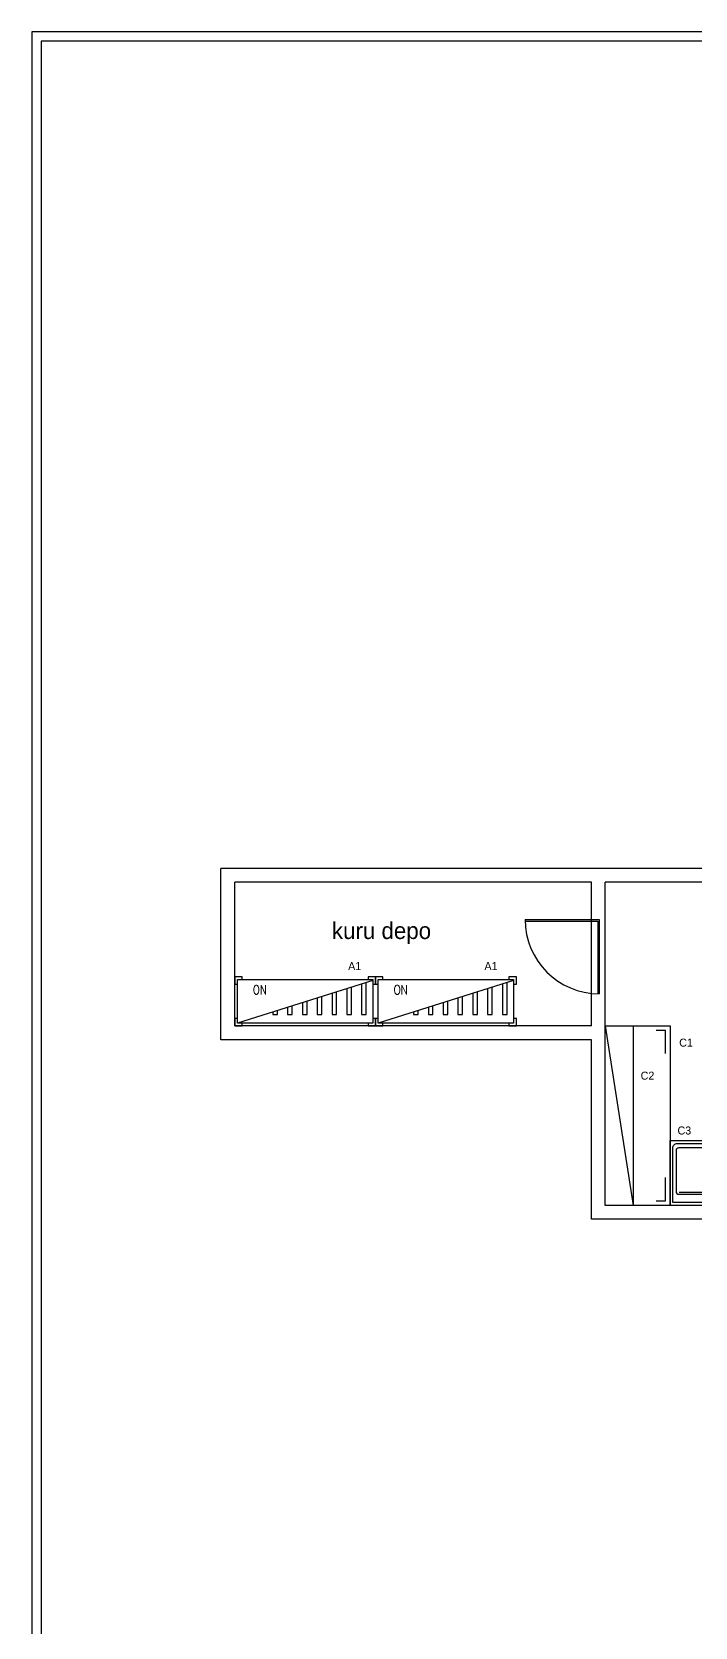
# Model space of a CAD drawing. Header units: centimetres. Extents: x 112015 to 133851, y 84304 to 98493.
# Drawn here: x 115029 to 115745, y 88651 to 90373 of the extents above; entities that cross this region are included whole.
import ezdxf
from ezdxf.enums import TextEntityAlignment as Align

# ---------------------------------------------------------------- set-up
doc = ezdxf.new("R2010")
doc.units = ezdxf.units.CM
doc.header["$LTSCALE"] = 100
doc.header["$MEASUREMENT"] = 0
doc.linetypes.add('HIDDEN', pattern=[0.375, 0.25, -0.125])
doc.linetypes.add('HIDDEN2', pattern=[0.1875, 0.125, -0.0625])
doc.layers.get('0').update_dxf_attribs({"linetype": 'CONTINUOUS'})
for name, color, linetype in [('-DWG_DETAY1', 7, 'CONTINUOUS'), ('-DWG_DETAY2', 7, 'CONTINUOUS'), ('BL-G', 102, 'CONTINUOUS'), ('SOĞUK ODA PANELİ', 4, 'CONTINUOUS'), ('Tezgahlar', 144, 'CONTINUOUS')]:
    doc.layers.add(name, color=color, linetype=linetype)
doc.styles.add('romans', font='romans.shx', dxfattribs={"width": 0.8})
doc.styles.add('TAKSİM', font='GOTHIC.TTF', dxfattribs={"height": 20})

# ---------------------------------------------------------------- blocks, each defined once
blk = doc.blocks.new('EK_55R')
at = {"layer": '-DWG_DETAY1', "color": 0}
blk.add_lwpolyline([(22, -7), (-22, -7, 0.414214), (-25, -10), (-25, -54, 0.414214), (-22, -57), (22, -57, 0.414214), (25, -54), (25, -10, 0.414214)], format="xyb", close=True, dxfattribs=at)
at = {"layer": '-DWG_DETAY2', "color": 0, "const_width": 1.5}
blk.add_lwpolyline([(-20, -9), (21, -9, -0.414214), (23, -11), (23, -54)], format="xyb", dxfattribs=at)
at = {"layer": '-DWG_DETAY2', "color": 0}
for points in [[(22, -15), (12, -15)], [(17, -10), (17, -20)]]:
    blk.add_lwpolyline(points, dxfattribs=at)
blk.add_circle((17, -15), 4, dxfattribs=at)
blk = doc.blocks.new('EK_55L')
at = {"layer": '-DWG_DETAY1', "color": 0}
blk.add_lwpolyline([(-22, -7), (22, -7, -0.414214), (25, -10), (25, -54, -0.414214), (22, -57), (-22, -57, -0.414214), (-25, -54), (-25, -10, -0.414214)], format="xyb", close=True, dxfattribs=at)
at = {"layer": '-DWG_DETAY2', "color": 0, "const_width": 1.5}
blk.add_lwpolyline([(20, -9), (-21, -9, 0.414214), (-23, -11), (-23, -54)], format="xyb", dxfattribs=at)
at = {"layer": '-DWG_DETAY2', "color": 0}
for points in [[(-22, -15), (-12, -15)], [(-17, -10), (-17, -20)]]:
    blk.add_lwpolyline(points, dxfattribs=at)
blk.add_circle((-17, -15), 4, dxfattribs=at)
blk = doc.blocks.new('DF')
at = {"layer": 'BL-G', "linetype": 'Continuous'}
blk.add_lwpolyline([(45592.2, 84734.1), (45522.2, 84734.1), (45522.2, 84854.1), (45592.2, 84854.1)], close=True, dxfattribs=at)
blk.add_lwpolyline([(45584.2, 84737.1), (45525.2, 84737.1), (45525.2, 84851.1), (45584.2, 84851.1, -0.414214), (45589.2, 84846.1), (45589.2, 84742.1, -0.414214)], format="xyb", close=True, dxfattribs=at)
at = {"layer": 'BL-G', "linetype": 'Continuous', "rotation": 180}
blk.add_blockref('EK_55R', (45559.3, 84790.5), dxfattribs=at)
at = {"layer": 'BL-G', "linetype": 'Continuous'}
blk.add_blockref('EK_55L', (45559.3, 84797.5), dxfattribs=at)
at = {"layer": 'BL-G', "linetype": 'Continuous', "style": 'romans', "width": 0.8}
blk.add_attdef('NO', text='', height=10, rotation=90, dxfattribs=at).set_placement((45574.1, 84829.4), align=Align.MIDDLE)
blk = doc.blocks.new('ertye')
at = {"color": 7}
for points in [[(5346.8, 6525.2), (5429.2, 6477.7), (5381.6, 6395.3)], [(5347.8, 6526.9), (5431.8, 6478.4), (5383.3, 6394.3)]]:
    blk.add_lwpolyline(points, dxfattribs=at)
blk.add_arc((5431.8, 6478.4), 97.1, 150, 240, dxfattribs=at)
blk = doc.blocks.new('152-53')
at = {"layer": 'Tezgahlar'}
for points in [[(46090.2, 87838.1), (46095.2, 87838.1), (46095.2, 87841.1), (46087.2, 87841.1), (46087.2, 87833.1), (46090.2, 87833.1)], [(46236.2, 87838.1), (46236.2, 87833.1), (46239.2, 87833.1), (46239.2, 87841.1), (46231.2, 87841.1), (46231.2, 87838.1)], [(46090.2, 87838.1), (46236.2, 87838.1), (46236.2, 87791.1), (46090.2, 87791.1)], [(46090.2, 87791.1), (46090.2, 87796.1), (46087.2, 87796.1), (46087.2, 87788.1), (46095.2, 87788.1), (46095.2, 87791.1)], [(46236.2, 87791.1), (46231.2, 87791.1), (46231.2, 87788.1), (46239.2, 87788.1), (46239.2, 87796.1), (46236.2, 87796.1)]]:
    blk.add_lwpolyline(points, close=True, dxfattribs=at)
blk.add_lwpolyline([(46090.2, 87792.1), (46236.2, 87838.1)], dxfattribs=at)
at = {"layer": 'Tezgahlar', "linetype": 'HIDDEN', "ltscale": 25}
for points in [[(46102.2, 87795.8), (46102.2, 87828.9), (46097.2, 87828.9), (46097.2, 87794.3)], [(46118.2, 87800.9), (46118.2, 87828.9), (46113.2, 87828.9), (46113.2, 87799.3)], [(46134.2, 87805.9), (46134.2, 87828.9), (46129.2, 87828.9), (46129.2, 87804.4)], [(46150.2, 87811), (46150.2, 87828.9), (46145.2, 87828.9), (46145.2, 87809.4)], [(46166.2, 87816), (46166.2, 87828.9), (46161.2, 87828.9), (46161.2, 87814.4)], [(46182.2, 87821), (46182.2, 87828.9), (46177.2, 87828.9), (46177.2, 87819.5)], [(46198.2, 87826.1), (46198.2, 87828.9), (46193.2, 87828.9), (46193.2, 87824.5)]]:
    blk.add_lwpolyline(points, dxfattribs=at)
at = {"layer": 'Tezgahlar', "linetype": 'Continuous', "style": 'romans', "width": 0.8}
blk.add_attdef('NO', text='', height=10, dxfattribs=at).set_placement((46212.1, 87802.2), align=Align.MIDDLE)

msp = doc.modelspace()

# ---------------------------------------------------------------- linework, layer by layer
for p, q in [((115232.6, 89284.9), (115232.6, 89469.9)), ((118134.6, 89469.9), (115232.6, 89469.9)), ((115247.6, 89299.9), (115247.6, 89454.9)), ((115632.6, 89454.9), (115247.6, 89454.9)), ((115632.6, 89299.9), (115632.6, 89454.9)), ((118119.6, 89454.9), (115647.6, 89454.9)), ((115647.6, 89105.9), (115647.6, 89454.9)), ((115632.6, 89299.9), (115247.6, 89299.9)), ((115632.6, 89284.9), (115232.6, 89284.9)), ((115632.6, 89090.9), (115632.6, 89284.9)), ((115768.6, 89105.9), (115647.6, 89105.9)), ((115753.6, 89090.9), (115632.6, 89090.9))]:
    msp.add_line(p, q)
for points in [[(115028.6, 87433.2), (119143.6, 87433.2), (119143.6, 90373.2), (115028.6, 90373.2)], [(115038.6, 87443.2), (119133.6, 87443.2), (119133.6, 90363.2), (115038.6, 90363.2)]]:
    msp.add_lwpolyline(points, close=True)
at = {"layer": 'BL-G', "linetype": 'HIDDEN2', "ltscale": 30}
msp.add_line((115647.6, 89299.9), (115677.6, 89105.9), dxfattribs=at)
at = {"layer": 'BL-G', "linetype": 'Continuous'}
msp.add_lwpolyline([(115647.6, 89105.9), (115647.6, 89299.9), (115717.6, 89299.9), (115717.6, 89105.9)], close=True, dxfattribs=at)
at = {"layer": 'BL-G', "linetype": 'HIDDEN2', "ltscale": 30}
msp.add_lwpolyline([(115677.6, 89299.9), (115677.6, 89105.9), (115647.6, 89105.9), (115647.6, 89299.9)], close=True, dxfattribs=at)
at = {"layer": 'BL-G', "linetype": 'Continuous'}
for points in [[(115712.6, 89269.9), (115712.6, 89294.9), (115702.6, 89294.9)], [(115702.6, 89110.9), (115712.6, 89110.9), (115712.6, 89135.9)]]:
    msp.add_lwpolyline(points, dxfattribs=at)

# ---------------------------------------------------------------- block references
at = {"xscale": 0.8239153329837857, "yscale": 0.8239153329837857, "zscale": 0.8239153329837857, "rotation": 30.00012897263224}
msp.add_blockref('ertye', (114434.2, 82554.3), dxfattribs=at)
at = {"layer": 'SOĞUK ODA PANELİ', "rotation": 180}
for p in [(161486.8, 177141), (161638.8, 177141)]:
    msp.add_blockref('152-53', p, dxfattribs=at).add_auto_attribs({'NO': 'NO'})
at = {"layer": 'SOĞUK ODA PANELİ', "rotation": 90}
msp.add_blockref('DF', (200571.6, 43583.7), dxfattribs=at)

# ---------------------------------------------------------------- texts
at = {"style": 'TAKSİM'}
msp.add_text('kuru depo', height=18, dxfattribs=at).set_placement((115352.5, 89393.6))
for s, p in [('A1', (115377.1, 89360.1)), ('A1', (115524.2, 89360.1)), ('C1', (115734.8, 89277.4)), ('C2', (115693.2, 89241.7)), ('C3', (115733, 89182.5))]:
    msp.add_text(s, height=8.64, dxfattribs=at).set_placement(p, align=Align.CENTER)

doc.saveas('drawing.dxf')
